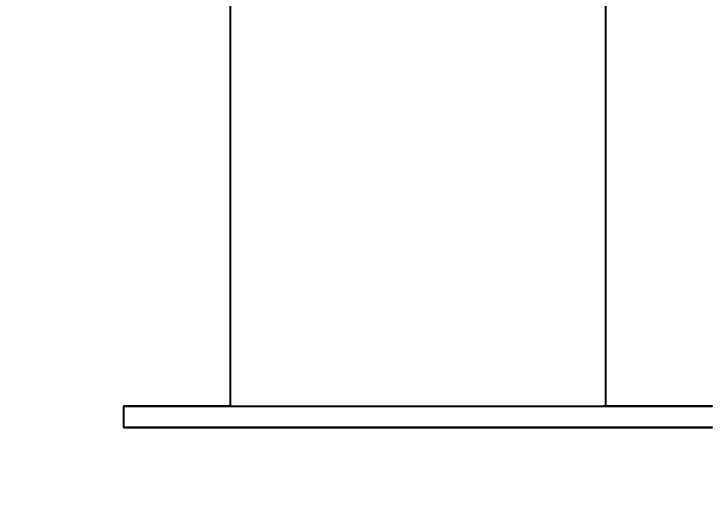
# Model space of a CAD drawing. Header units: millimetres. Extents: x 9483 to 13995, y 24552 to 30933.
# Drawn here: x 10789.5 to 11050.5, y 28725.2 to 28908.1 of the extents above; entities that cross this region are included whole.
import ezdxf

# ---------------------------------------------------------------- set-up
doc = ezdxf.new("R2010")
doc.units = ezdxf.units.MM
doc.header["$LTSCALE"] = 3
doc.layers.add('DomyÅ›lny', color=7, linetype='Continuous')
doc.styles.get("Standard").update_dxf_attribs({"font": 'arial.ttf'})
doc.dimstyles.new('MATEUSZ', dxfattribs={"dimtxt": 35, "dimasz": 16, "dimexe": 0.18, "dimexo": 0.0625, "dimgap": 0.09, "dimtad": 0, "dimdec": 0, "dimdsep": 46, "dimtxsty": 'Standard', "dimblk": 'DOT', "dimcen": 0.09, "dimse1": 1, "dimse2": 1, "dimadec": 0, "dimazin": 0, "dimtfac": 1, "dimtdec": 0, "dimtofl": 0, "dimtmove": 0, "dimatfit": 3, "dimfxl": 1, "dimtolj": 1, "dimtzin": 0, "dimlwd": 9, "dimlwe": 9, "dimarcsym": 0})

# ---------------------------------------------------------------- blocks, each defined once
blk = doc.blocks.new('_Dot')
at = {"color": 0, "linetype": 'ByBlock', "lineweight": -2}
blk.add_line((-0.5, 0), (-1, 0), dxfattribs=at)
at = {"color": 0, "linetype": 'ByBlock', "const_width": 0.5}
blk.add_lwpolyline([(-0.25, 0, 1), (0.25, 0, 1)], format="xyb", close=True, dxfattribs=at)
blk = doc.blocks.new('*D30')
at = {"color": 0, "lineweight": 9, "transparency": 16777216}
for p, q in [((10697.92, 28405.14), (11613.03, 28405.14)), ((12746.15, 28405.14), (11823.59, 28405.14))]:
    blk.add_line(p, q, dxfattribs=at)
at = {"layer": 'Defpoints', "color": 0, "transparency": 16777216}
for p in [(10667.92, 29580.92), (12776.15, 29580.92), (12776.15, 28405.14)]:
    blk.add_point(p, dxfattribs=at)
at = {"color": 0, "lineweight": 9, "transparency": 16777216, "xscale": 30, "yscale": 30, "zscale": 30, "rotation": 180}
blk.add_blockref('_Dot', (10667.92, 28405.14), dxfattribs=at)
at = {"color": 0, "lineweight": 9, "transparency": 16777216, "xscale": 30, "yscale": 30, "zscale": 30}
blk.add_blockref('_Dot', (12776.15, 28405.14), dxfattribs=at)
at = {"color": 0, "transparency": 16777216, "insert": (11718.31, 28405.14), "char_height": 70, "attachment_point": 5}
blk.add_mtext('\\A1;2108', dxfattribs=at)

msp = doc.modelspace()

# ---------------------------------------------------------------- linework, layer by layer
at = {"layer": 'DomyÅ›lny', "color": 0}
for p, q in [((10870.39, 28761.43), (10870.39, 29003.4)), ((11010.68, 29003.4), (11010.68, 28761.43)), ((10830.54, 28753.43), (10830.54, 28761.43))]:
    msp.add_line(p, q, dxfattribs=at)
for points in [[(10848.78, 28761.43, 0), (10832.89, 28761.43, 0), (10830.54, 28761.43, 0), (10830.54, 28761.43, 0), (10830.54, 28761.43, 0), (10830.54, 28761.43, 0), (10830.54, 28761.43, 0), (10830.54, 28761.43, 0), (10830.54, 28761.43, 0), (10830.54, 28761.43, 0), (10830.54, 28761.43, 0), (10830.54, 28761.43, 0), (10830.54, 28761.43, 0), (10830.54, 28761.43, 0), (10830.54, 28761.43, 0), (10830.54, 28761.43, 0), (10830.55, 28761.43, 0), (10830.6, 28761.43, 0), (10830.79, 28761.43, 0), (10831.54, 28761.43, 0), (10839.47, 28761.43, 0), (10922.95, 28761.43, 0), (11032.3, 28761.43, 0)], [(10870.42, 28761.43, 0), (10848.78, 28761.43, 0)], [(11032.3, 28761.43, 0), (11047.53, 28761.43, 0), (11050.41, 28761.43, 0), (11050.51, 28761.43, 0), (11050.53, 28761.43, 0), (11050.54, 28761.43, 0), (11050.54, 28761.43, 0), (11050.54, 28761.43, 0), (11050.54, 28761.43, 0), (11050.54, 28761.43, 0), (11050.54, 28761.43, 0), (11050.54, 28761.43, 0), (11050.54, 28761.43, 0), (11050.54, 28761.43, 0), (11050.54, 28761.43, 0), (11050.54, 28761.43, 0), (11050.54, 28761.43, 0), (11050.54, 28761.43, 0), (11050.54, 28761.43, 0), (11050.54, 28761.43, 0), (11050.54, 28761.43, 0), (11050.54, 28761.43, 0), (11050.53, 28761.43, 0), (11050.52, 28761.43, 0), (11050.48, 28761.43, 0), (11050.32, 28761.43, 0), (11049.67, 28761.43, 0), (11042.77, 28761.43, 0), (11009.97, 28761.43, 0)], [(11032.3, 28753.43, 0), (10879.87, 28753.43, 0), (10832.76, 28753.43, 0), (10831.06, 28753.43, 0), (10830.65, 28753.43, 0), (10830.56, 28753.43, 0), (10830.54, 28753.43, 0), (10830.54, 28753.43, 0), (10830.54, 28753.43, 0), (10830.54, 28753.43, 0), (10830.54, 28753.43, 0), (10830.54, 28753.43, 0), (10830.54, 28753.43, 0), (10830.54, 28753.43, 0), (10830.54, 28753.43, 0), (10830.54, 28753.43, 0), (10830.54, 28753.43, 0), (10830.54, 28753.43, 0), (10830.54, 28753.43, 0), (10830.54, 28753.43, 0), (10830.57, 28753.43, 0), (10830.73, 28753.43, 0), (10831.39, 28753.43, 0), (10834.11, 28753.43, 0), (10848.78, 28753.43, 0)], [(10848.78, 28753.43, 0), (11001.2, 28753.43, 0), (11048.32, 28753.43, 0), (11050.01, 28753.43, 0), (11050.42, 28753.43, 0), (11050.51, 28753.43, 0), (11050.53, 28753.43, 0), (11050.54, 28753.43, 0), (11050.54, 28753.43, 0), (11050.54, 28753.43, 0), (11050.54, 28753.43, 0), (11050.54, 28753.43, 0), (11050.54, 28753.43, 0), (11050.54, 28753.43, 0), (11050.54, 28753.43, 0), (11050.54, 28753.43, 0), (11050.54, 28753.43, 0), (11050.54, 28753.43, 0), (11050.54, 28753.43, 0), (11050.53, 28753.43, 0), (11050.5, 28753.43, 0), (11050.35, 28753.43, 0), (11049.68, 28753.43, 0), (11046.97, 28753.43, 0), (11032.3, 28753.43, 0)]]:
    msp.add_polyline3d(points, dxfattribs=at)

# ---------------------------------------------------------------- dimensions: what is measured, and where the dimension line sits
at = {"color": 0}
dim = msp.add_linear_dim(base=(12776.15, 28405.14), p1=(10667.92, 29580.92), p2=(12776.15, 29580.92), dimstyle='MATEUSZ', override={"dimtxt": 70, "dimasz": 30}, dxfattribs=at)
dim.commit()
dim.dimension.update_dxf_attribs({"geometry": '*D30', "text_midpoint": (11718.31, 28405.14), "dimtype": 160})

doc.saveas('drawing.dxf')
